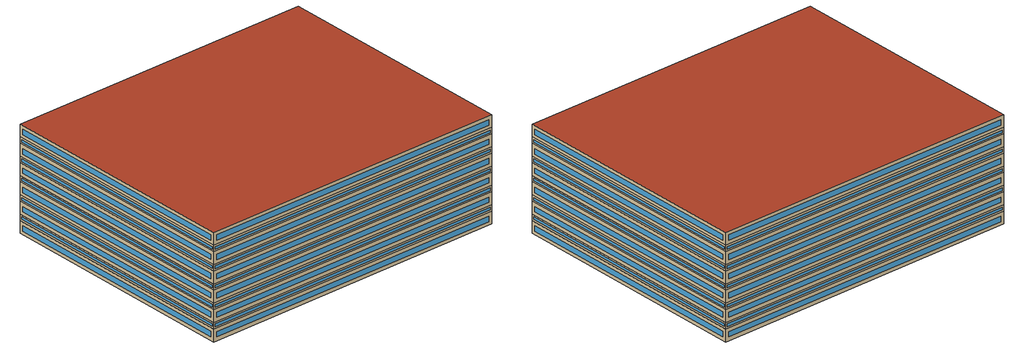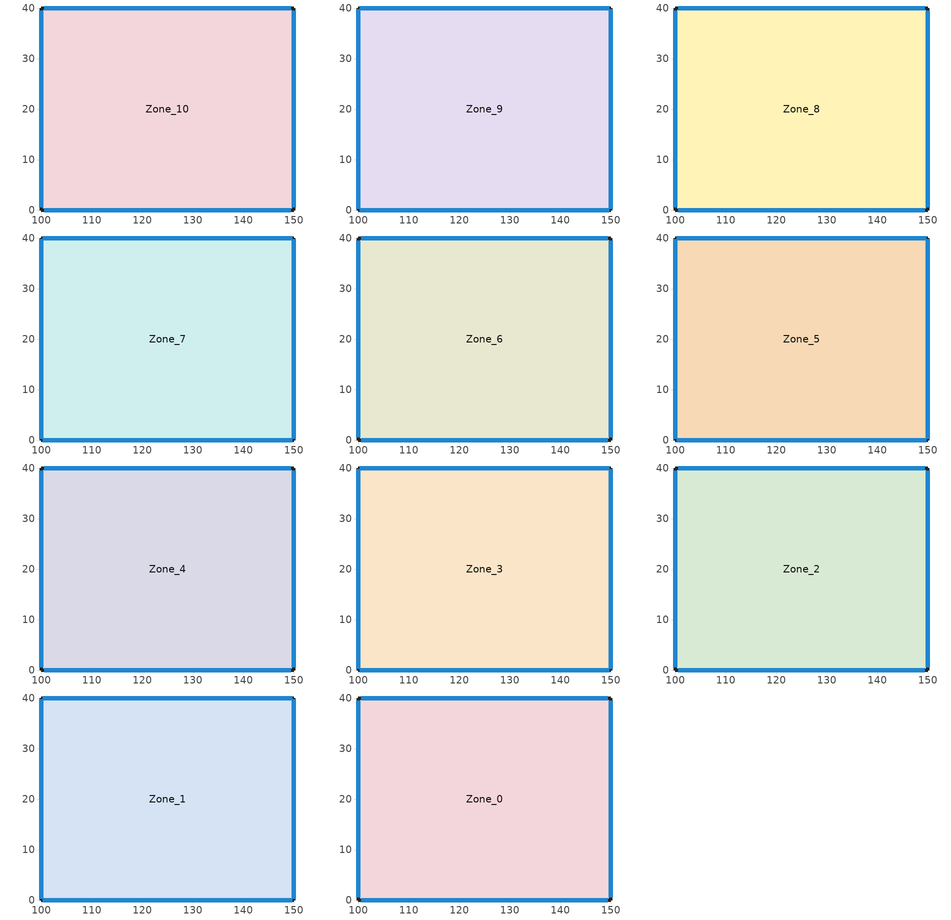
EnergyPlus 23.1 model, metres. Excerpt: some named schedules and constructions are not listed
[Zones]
Zone_10
 floor outside (90.1-2019 Nonresidential CZ 0 Exterior Floor (Mass)): 150,0 100,0 100,40 150,40 z0.5
 wall outside (90.1-2019 Nonresidential CZ 0 Exterior Wall (Mass)): 150,0 150,40 100,40 100,0 150,0 z0.5:2.5
 window (90.1-2019 Nonresidential CZ 0 Glazing (Operable)): 150,0.59 150,39.41 / 149.41,40 100.59,40 / 100,39.41 100,0.59 / 100.59,0 149.41,0 z1.09:1.91
Zone_9
 floor to Zone_10 (Interior Slab (Mass)_FLIPPED): 150,0 100,0 100,40 150,40 z2.5
 wall outside (90.1-2019 Nonresidential CZ 0 Exterior Wall (Mass)): 150,0 150,40 100,40 100,0 150,0 z2.5:3.5
 window (90.1-2019 Nonresidential CZ 0 Glazing (Operable)): 150,0.3 150,39.7 / 149.7,40 100.3,40 / 100,39.7 100,0.3 / 100.3,0 149.7,0 z2.8:3.2
Zone_8
 floor to Zone_9 (Interior Slab (Mass)_FLIPPED): 150,0 100,0 100,40 150,40 z3.5
 wall outside (90.1-2019 Nonresidential CZ 0 Exterior Wall (Mass)): 150,0 150,40 100,40 100,0 150,0 z3.5:5.5
 window (90.1-2019 Nonresidential CZ 0 Glazing (Operable)): 150,0.59 150,39.41 / 149.41,40 100.59,40 / 100,39.41 100,0.59 / 100.59,0 149.41,0 z4.09:4.91
Zone_7
 floor to Zone_8 (Interior Slab (Mass)_FLIPPED): 150,0 100,0 100,40 150,40 z5.5
 wall outside (90.1-2019 Nonresidential CZ 0 Exterior Wall (Mass)): 150,0 150,40 100,40 100,0 150,0 z5.5:6.5
 window (90.1-2019 Nonresidential CZ 0 Glazing (Operable)): 150,0.3 150,39.7 / 149.7,40 100.3,40 / 100,39.7 100,0.3 / 100.3,0 149.7,0 z5.8:6.2
Zone_6
 floor to Zone_7 (Interior Slab (Mass)_FLIPPED): 150,0 100,0 100,40 150,40 z6.5
 wall outside (90.1-2019 Nonresidential CZ 0 Exterior Wall (Mass)): 150,0 150,40 100,40 100,0 150,0 z6.5:8.5
 window (90.1-2019 Nonresidential CZ 0 Glazing (Operable)): 150,0.59 150,39.41 / 149.41,40 100.59,40 / 100,39.41 100,0.59 / 100.59,0 149.41,0 z7.09:7.91
Zone_5
 floor to Zone_6 (Interior Slab (Mass)_FLIPPED): 150,0 100,0 100,40 150,40 z8.5
 wall outside (90.1-2019 Nonresidential CZ 0 Exterior Wall (Mass)): 150,0 150,40 100,40 100,0 150,0 z8.5:9.5
 window (90.1-2019 Nonresidential CZ 0 Glazing (Operable)): 150,0.3 150,39.7 / 149.7,40 100.3,40 / 100,39.7 100,0.3 / 100.3,0 149.7,0 z8.8:9.2
Zone_4
 floor to Zone_5 (Interior Slab (Mass)_FLIPPED): 150,0 100,0 100,40 150,40 z9.5
 wall outside (90.1-2019 Nonresidential CZ 0 Exterior Wall (Mass)): 150,0 150,40 100,40 100,0 150,0 z9.5:11.5
 window (90.1-2019 Nonresidential CZ 0 Glazing (Operable)): 150,0.59 150,39.41 / 149.41,40 100.59,40 / 100,39.41 100,0.59 / 100.59,0 149.41,0 z10.09:10.91
Zone_3
 floor to Zone_4 (Interior Slab (Mass)_FLIPPED): 150,0 100,0 100,40 150,40 z11.5
 wall outside (90.1-2019 Nonresidential CZ 0 Exterior Wall (Mass)): 150,0 150,40 100,40 100,0 150,0 z11.5:12.5
 window (90.1-2019 Nonresidential CZ 0 Glazing (Operable)): 150,0.3 150,39.7 / 149.7,40 100.3,40 / 100,39.7 100,0.3 / 100.3,0 149.7,0 z11.8:12.2
Zone_2
 floor to Zone_3 (Interior Slab (Mass)_FLIPPED): 150,0 100,0 100,40 150,40 z12.5
 wall outside (90.1-2019 Nonresidential CZ 0 Exterior Wall (Mass)): 150,0 150,40 100,40 100,0 150,0 z12.5:14.5
 window (90.1-2019 Nonresidential CZ 0 Glazing (Operable)): 150,0.59 150,39.41 / 149.41,40 100.59,40 / 100,39.41 100,0.59 / 100.59,0 149.41,0 z13.09:13.91
Zone_1
 floor to Zone_2 (Interior Slab (Mass)_FLIPPED): 150,0 100,0 100,40 150,40 z14.5
 wall outside (90.1-2019 Nonresidential CZ 0 Exterior Wall (Mass)): 150,0 150,40 100,40 100,0 150,0 z14.5:15.5
 window (90.1-2019 Nonresidential CZ 0 Glazing (Operable)): 150,0.3 150,39.7 / 149.7,40 100.3,40 / 100,39.7 100,0.3 / 100.3,0 149.7,0 z14.8:15.2
Zone_0
 floor to Zone_1 (Interior Slab (Mass)_FLIPPED): 150,0 100,0 100,40 150,40 z15.5
 wall outside (90.1-2019 Nonresidential CZ 0 Exterior Wall (Mass)): 150,0 150,40 100,40 100,0 150,0 z15.5:17.5
 window (90.1-2019 Nonresidential CZ 0 Glazing (Operable)): 150,0.59 150,39.41 / 149.41,40 100.59,40 / 100,39.41 100,0.59 / 100.59,0 149.41,0 z16.09:16.91
 roof outside (90.1-2019 Nonresidential CZ 0 Exterior Roof (Mass)): 150,0 150,40 100,40 100,0 z17.5
[Schedule:Week:Daily]
CoolAvail_Zone_10_11: 8a405f9d-42d0-44d9-96d0-330464419840, 2b8d5e29-07b5-4375-84f3-7e73669e9175, 3a0204a8-4d5d-41e9-8140-a7a473ba1b05, cb9b3dab-3040-43a9-9f2c-7b7c161b15a6, a3d280ab-82f1-45d7-8cca-5a24b01e2a6f, c001c453-f69e-448c-8d33-b542edf875d6, 191eb09b-cef3-4d27-8d14-0055ef203aa4, 8a405f9d-42d0-44d9-96d0-330464419840, 8a405f9d-42d0-44d9-96d0-330464419840, 8a405f9d-42d0-44d9-96d0-330464419840, 8a405f9d-42d0-44d9-96d0-330464419840, 8a405f9d-42d0-44d9-96d0-330464419840
CoolAvail_Zone_10_12: 8d9dd40b-f5b2-4f36-824a-397c20008174, 41e65c28-817b-4d10-8260-7fd657d4a8b6, e3f1449a-5789-42cc-85f7-f1df5d4685aa, b015f029-59fd-4882-8d7d-9e79fa4d0a65, e2ee728e-757a-497b-b5b6-d78eaf94be34, d8f13d92-78d2-4bae-a025-28c6bf115016, c376802d-16c4-43a9-a7ce-9245a3954db4, 8d9dd40b-f5b2-4f36-824a-397c20008174, 8d9dd40b-f5b2-4f36-824a-397c20008174, 8d9dd40b-f5b2-4f36-824a-397c20008174, 8d9dd40b-f5b2-4f36-824a-397c20008174, 8d9dd40b-f5b2-4f36-824a-397c20008174
CoolAvail_Zone_10_13: 6a0dd6d0-2053-4e08-afd2-584c9f20a87a, 29de9b9f-1699-40cd-89d7-d4e65299d2f3, 75d18138-b2cd-4d38-b6c1-a88f72da3fcc, bd7f5a20-327d-4547-bbc3-5b7452d7e966, bb364aa2-3d88-425e-afcd-be4a77a556ae, 9d736532-3372-4234-86f8-cec98393f69c, 51f0637d-8233-4b49-a189-c331064c739d, 6a0dd6d0-2053-4e08-afd2-584c9f20a87a, 6a0dd6d0-2053-4e08-afd2-584c9f20a87a, 6a0dd6d0-2053-4e08-afd2-584c9f20a87a, 6a0dd6d0-2053-4e08-afd2-584c9f20a87a, 6a0dd6d0-2053-4e08-afd2-584c9f20a87a
CoolAvail_Zone_10_14: 3b64f659-7a87-43c0-8593-ffb75930c7f4, 9866af8d-7ab0-4c81-8db6-ce00146023e8, 02405d4e-0d02-4eff-9657-d8f9128f4eab, b917b18e-be4c-4d95-8ca7-ef00fec35358, 70c9cd82-fe0e-49ee-aaf4-1c8ff27f5354, 42b8bfae-4ab3-4b91-9049-5aef0e0a45b5, 9cbcde63-174f-4098-b545-8a02de437128, 3b64f659-7a87-43c0-8593-ffb75930c7f4, 3b64f659-7a87-43c0-8593-ffb75930c7f4, 3b64f659-7a87-43c0-8593-ffb75930c7f4, 3b64f659-7a87-43c0-8593-ffb75930c7f4, 3b64f659-7a87-43c0-8593-ffb75930c7f4
CoolAvail_Zone_10_15: 19dac5b0-28fc-460c-81f9-3dbb121f2bf8, e9c57910-916d-46b4-aea8-ffc3126c18fa, 2e73e53b-a754-47bd-965a-2e9b6a3bb011, 3f37206c-4197-45cd-98ea-0984f4deacec, 8f52b9ad-d695-459a-8123-1d00cf1d1862, 923948f4-e046-4f33-9833-6f095076ca41, 2b3fc603-4b4f-4d7a-8bc2-6e0e08bcdc7b, 19dac5b0-28fc-460c-81f9-3dbb121f2bf8, 19dac5b0-28fc-460c-81f9-3dbb121f2bf8, 19dac5b0-28fc-460c-81f9-3dbb121f2bf8, 19dac5b0-28fc-460c-81f9-3dbb121f2bf8, 19dac5b0-28fc-460c-81f9-3dbb121f2bf8
CoolAvail_Zone_10_16: 2b24e0a0-77cd-4c2a-b642-03fc66f5c8b9, 106d7206-3cd6-40aa-bb3f-d1aa542cc2ae, d8816c3b-0b15-4ece-87b0-550193ae6b3b, 90097c4d-ccdb-4846-818d-3cb2f30ef5dc, 61b5032f-cd16-4827-b89d-23ab93cb0bca, 18b198f9-c7da-4087-b865-159950c574c9, df11aa4b-5de7-4dcf-b1b6-ac577a82ad4a, 2b24e0a0-77cd-4c2a-b642-03fc66f5c8b9, 2b24e0a0-77cd-4c2a-b642-03fc66f5c8b9, 2b24e0a0-77cd-4c2a-b642-03fc66f5c8b9, 2b24e0a0-77cd-4c2a-b642-03fc66f5c8b9, 2b24e0a0-77cd-4c2a-b642-03fc66f5c8b9
CoolAvail_Zone_10_17: 30b9171a-7657-45ad-8017-84e6404a233f, eef20202-03ec-4909-bd15-b857f90d6a31, bfdf7701-11bf-443c-8628-7934162078ba, d15e5b5d-5e37-4174-a93b-1081d327ba36, dcbeb821-1698-4cac-b286-aea139742297, 7116dbe5-212a-4f86-9218-e9f82299a115, 38d1916f-2a8a-4ab0-92c9-4a2c45943095, 30b9171a-7657-45ad-8017-84e6404a233f, 30b9171a-7657-45ad-8017-84e6404a233f, 30b9171a-7657-45ad-8017-84e6404a233f, 30b9171a-7657-45ad-8017-84e6404a233f, 30b9171a-7657-45ad-8017-84e6404a233f
CoolAvail_Zone_10_18: 0a7de23c-0324-448c-89ba-2cd380fbd515, 2aff8466-0908-4b61-bc1a-6bceaf2a4e85, aebfd59d-58d0-45e9-a04d-295ea184cf9d, 0a7de23c-0324-448c-89ba-2cd380fbd515, def8fd52-9c04-459b-b488-edd1ceb558e8, 2724fd72-7d31-4623-8ce8-dae60800fc56, a52faff9-5955-42e7-a57b-6a64d24945f9, 0a7de23c-0324-448c-89ba-2cd380fbd515, 0a7de23c-0324-448c-89ba-2cd380fbd515, 0a7de23c-0324-448c-89ba-2cd380fbd515, 0a7de23c-0324-448c-89ba-2cd380fbd515, 0a7de23c-0324-448c-89ba-2cd380fbd515
CoolAvail_Zone_10_19: 51f33bcb-c1b9-4dbf-a088-91283180cc94, f02aa9f5-7836-4d4f-86de-6ff0b72cae85, e110b118-d81a-4b43-8216-c1da41565a46, a215011d-4356-478b-a21d-b576fe264fa7, 516b1c36-25e3-4fd2-ba88-c9e099409a74, 2c939a17-2f24-48a6-9bbb-2f1d91a34e61, 83adf70c-07ae-41d9-8fd2-a52c17277c96, 51f33bcb-c1b9-4dbf-a088-91283180cc94, 51f33bcb-c1b9-4dbf-a088-91283180cc94, 51f33bcb-c1b9-4dbf-a088-91283180cc94, 51f33bcb-c1b9-4dbf-a088-91283180cc94, 51f33bcb-c1b9-4dbf-a088-91283180cc94
CoolAvail_Zone_10_20: 5dda5916-6d3c-48d9-a4eb-7cd58c6ca905, 90be5a14-d185-49e9-b411-98636482d1e4, 51f33bcb-c1b9-4dbf-a088-91283180cc94, 7a625284-486a-4df8-a195-787275be78b9, 2d9d3bc2-2be8-40e2-ba93-16945def3971, 50c1e71f-3c6f-4dce-aea5-29f5db3406b0, 3b2a50bb-8273-4419-a75b-b061611c1ee3, 5dda5916-6d3c-48d9-a4eb-7cd58c6ca905, 5dda5916-6d3c-48d9-a4eb-7cd58c6ca905, 5dda5916-6d3c-48d9-a4eb-7cd58c6ca905, 5dda5916-6d3c-48d9-a4eb-7cd58c6ca905, 5dda5916-6d3c-48d9-a4eb-7cd58c6ca905
CoolAvail_Zone_10_21: 79654032-0147-43e8-b268-009458f05259, 9cbed45e-63e8-4420-9a23-7f25957aa236, 033e5d23-12a7-46dc-9698-c5c22ac64766, ca0514e6-15e5-43fc-9152-7c261e085220, e4cf8d18-b06a-4275-8dae-d644d1fffa45, 5dfc78b0-88dd-4231-a396-0eb56cbd5de2, ad5cdd03-fd0d-46d1-a952-4600b6bc9a7e, 79654032-0147-43e8-b268-009458f05259, 79654032-0147-43e8-b268-009458f05259, 79654032-0147-43e8-b268-009458f05259, 79654032-0147-43e8-b268-009458f05259, 79654032-0147-43e8-b268-009458f05259
CoolAvail_Zone_10_22: ae0897ba-8887-4847-a761-27c239ed7601, e9241817-41b8-4c97-a5ac-5b412bfbf647, 6ed750c0-6651-479f-8583-a43f3ec745a4, ab5efb21-1b2c-4519-9a10-06b047222dca, 46cdaba4-7fc0-49bc-aa2e-e63d6e3d887b, 9b530ce9-eca5-4026-a7f3-7d5d08ebb73a, a49a7585-76db-4f9a-93a1-7b1e433aaa8e, ae0897ba-8887-4847-a761-27c239ed7601, ae0897ba-8887-4847-a761-27c239ed7601, ae0897ba-8887-4847-a761-27c239ed7601, ae0897ba-8887-4847-a761-27c239ed7601, ae0897ba-8887-4847-a761-27c239ed7601
CoolAvail_Zone_10_23: bf5dcc97-0650-4216-94ab-1fe1f55276a6, aaa1963e-e4e9-4f0a-8b44-b0072f10ddaf, b3fd5bc3-90ed-4f8e-8d6f-127abbd410e7, 532fc8c8-b428-4593-a29f-3708c2500318, c4eee6c1-9e5e-41c9-af96-8911827a25c9, db590865-4fe0-4535-94e5-8bd3e82d6c2f, 4a43e340-611f-4e7f-be46-f3b1aaa300a3, bf5dcc97-0650-4216-94ab-1fe1f55276a6, bf5dcc97-0650-4216-94ab-1fe1f55276a6, bf5dcc97-0650-4216-94ab-1fe1f55276a6, bf5dcc97-0650-4216-94ab-1fe1f55276a6, bf5dcc97-0650-4216-94ab-1fe1f55276a6
CoolAvail_Zone_10_24: b4f70b77-5474-4961-b665-f4b872168fce, 62a84dcf-005e-479f-bf49-5971cac001d6, 95043a9f-ae9f-4096-93dd-0030d5745bee, 71b5a1bf-89df-478a-94ba-3e6d224b1fce, 067f6a9f-440f-4da4-bc3c-4016dbe239e3, 51920650-d57b-432c-8473-77c249c60af3, 4e089610-16fc-4de8-8654-57ed60320646, b4f70b77-5474-4961-b665-f4b872168fce, b4f70b77-5474-4961-b665-f4b872168fce, b4f70b77-5474-4961-b665-f4b872168fce, b4f70b77-5474-4961-b665-f4b872168fce, b4f70b77-5474-4961-b665-f4b872168fce
CoolAvail_Zone_10_25: 3a8ff466-1572-43e3-b7c1-fb57bae7e5f6, af582de9-854c-4b27-ac37-ec64c0e964a6, 9561be1d-9728-4a63-9683-414e658ba770, 0c5d451c-b26a-42e6-8045-81209f73361d, 13c9dcf3-7c3c-4939-99bc-a66501a51218, bd35f572-6c14-4c75-a87f-39b822fabd9c, a0464ed6-f6ce-463c-902f-f49dfcaf50e5, 3a8ff466-1572-43e3-b7c1-fb57bae7e5f6, 3a8ff466-1572-43e3-b7c1-fb57bae7e5f6, 3a8ff466-1572-43e3-b7c1-fb57bae7e5f6, 3a8ff466-1572-43e3-b7c1-fb57bae7e5f6, 3a8ff466-1572-43e3-b7c1-fb57bae7e5f6
CoolAvail_Zone_10_26: 1a058e7b-2432-44ee-a387-212f9af2a98e, 89cbe1b4-be8d-420b-ad1d-481134bae030, e2c5f702-147f-4f45-8f93-eb151656052a, e8feb143-6619-4e44-abe4-59084b4926e8, d6372546-09e3-4d54-a7ad-aef5bb923712, bc1f5db8-0343-4289-98cc-e794d962400e, 8e44327a-f274-4954-8564-baa047c96d54, 1a058e7b-2432-44ee-a387-212f9af2a98e, 1a058e7b-2432-44ee-a387-212f9af2a98e, 1a058e7b-2432-44ee-a387-212f9af2a98e, 1a058e7b-2432-44ee-a387-212f9af2a98e, 1a058e7b-2432-44ee-a387-212f9af2a98e
CoolAvail_Zone_10_27: 5ebd543f-653b-4453-a2d1-aa20cdf9a81a, bec830b0-02b2-4883-9ad5-dd031b4d9da0, ac1a399e-7844-498d-8094-53b89d6a8a63, b0a6c523-17be-4de8-a007-4749900e1979, 89440362-d1a5-4c98-b4b5-20ca6e0c723e, 9bd72d2d-7662-4cc1-85ea-05f916025e89, e36e2bb7-caca-44e1-8e18-b27da54db28d, 5ebd543f-653b-4453-a2d1-aa20cdf9a81a, 5ebd543f-653b-4453-a2d1-aa20cdf9a81a, 5ebd543f-653b-4453-a2d1-aa20cdf9a81a, 5ebd543f-653b-4453-a2d1-aa20cdf9a81a, 5ebd543f-653b-4453-a2d1-aa20cdf9a81a
CoolAvail_Zone_10_28: 52f27922-8312-42f5-9ce3-bbaede20f962, d69800f2-0a2a-4179-96c9-3c352552a6cb, a7b39a6e-c28e-400f-b0cb-b89a44eba3be, 3c63a5d8-3374-4310-95cc-48742d6db97b, d15e5b5d-5e37-4174-a93b-1081d327ba36, 3a47506a-f390-4411-a07b-474aca295586, 79654032-0147-43e8-b268-009458f05259, 52f27922-8312-42f5-9ce3-bbaede20f962, 52f27922-8312-42f5-9ce3-bbaede20f962, 52f27922-8312-42f5-9ce3-bbaede20f962, 52f27922-8312-42f5-9ce3-bbaede20f962, 52f27922-8312-42f5-9ce3-bbaede20f962
CoolAvail_Zone_10_29: 9bbad1f3-deb7-427f-9d25-8d7d36413950, 53c1ea5d-1ebb-48b4-bd44-e5e57a493b47, 571e5022-c7a9-4193-872e-adb23b875967, fd1eebb7-ae25-4a0b-9ae9-f39244b66f8c, d15e5b5d-5e37-4174-a93b-1081d327ba36, d15e5b5d-5e37-4174-a93b-1081d327ba36, b8639eff-2515-4373-8ad7-ac73a9e1f874, 9bbad1f3-deb7-427f-9d25-8d7d36413950, 9bbad1f3-deb7-427f-9d25-8d7d36413950, 9bbad1f3-deb7-427f-9d25-8d7d36413950, 9bbad1f3-deb7-427f-9d25-8d7d36413950, 9bbad1f3-deb7-427f-9d25-8d7d36413950
CoolAvail_Zone_10_30: 7184da34-240c-4b6d-93ce-fbc2130ab747, 8a405f9d-42d0-44d9-96d0-330464419840, dc97af03-2384-4bb0-99b3-728cf9247e1d, 3a76f166-5242-40e2-934c-137b1db0427f, 603d38bc-9358-45a7-b500-89b06c01529a, 4439b08b-b3b5-4bb0-872a-ef064c6df472, 961611fc-6cb6-40a5-a8bc-84e99b759f59, 7184da34-240c-4b6d-93ce-fbc2130ab747, 7184da34-240c-4b6d-93ce-fbc2130ab747, 7184da34-240c-4b6d-93ce-fbc2130ab747, 7184da34-240c-4b6d-93ce-fbc2130ab747, 7184da34-240c-4b6d-93ce-fbc2130ab747
CoolAvail_Zone_10_31: 5a908684-f9cf-45b4-b5b8-ae8a123e500a, 7a625284-486a-4df8-a195-787275be78b9, 571e5022-c7a9-4193-872e-adb23b875967, 51099a20-6c29-4076-87bc-da8d38a44a4c, 9f34e41f-fa0a-4cca-84f2-8a4b7e5c9fff, 2e3ce53a-b27f-4b19-865a-8a59f8f3d9be, fb570989-6d79-4e23-96a0-bc028a045480, 5a908684-f9cf-45b4-b5b8-ae8a123e500a, 5a908684-f9cf-45b4-b5b8-ae8a123e500a, 5a908684-f9cf-45b4-b5b8-ae8a123e500a, 5a908684-f9cf-45b4-b5b8-ae8a123e500a, 5a908684-f9cf-45b4-b5b8-ae8a123e500a
CoolAvail_Zone_10_32: 33920dee-67d3-4b8c-8265-b6fee3f7193f, 4d3eb448-9b0c-49e7-af43-dd11c7dbcc7f, 14827110-bb91-4569-9464-842db7c2f4c9, 4415725f-ac32-4013-943e-1ba89236a3ae, cde782c4-b684-40ae-8943-953bc67c3267, 680fbcb8-d65b-47a6-8f7d-5d6d7eec2a61, a5b1e0ee-6456-494a-ac05-9d128e00ea1b, 33920dee-67d3-4b8c-8265-b6fee3f7193f, 33920dee-67d3-4b8c-8265-b6fee3f7193f, 33920dee-67d3-4b8c-8265-b6fee3f7193f, 33920dee-67d3-4b8c-8265-b6fee3f7193f, 33920dee-67d3-4b8c-8265-b6fee3f7193f
CoolAvail_Zone_10_33: e6622f1f-2e6a-4cb0-9cfe-3307bc4e7330, ba0a8b03-b524-4944-950f-25f97ced0e71, 5e71a3d9-717c-4ec3-b2c5-cc67a8577d65, 0d333b0c-b992-4e52-952e-bc08f7f16e68, c7fc317e-73be-4404-b4ac-a850ff035b45, 033e5d23-12a7-46dc-9698-c5c22ac64766, 96585438-17a9-4f2d-ba76-5f25d7acb26b, e6622f1f-2e6a-4cb0-9cfe-3307bc4e7330, e6622f1f-2e6a-4cb0-9cfe-3307bc4e7330, e6622f1f-2e6a-4cb0-9cfe-3307bc4e7330, e6622f1f-2e6a-4cb0-9cfe-3307bc4e7330, e6622f1f-2e6a-4cb0-9cfe-3307bc4e7330
CoolAvail_Zone_10_34: 58776fbb-131a-4163-bc9f-bdc5d5c2f7db, 3c21969f-b920-492f-a4b9-10ae55c85706, 61b357f4-f6e6-4925-b387-1de39b7cc1fa, 0fa62410-a4f8-424e-bd98-b743837af38e, 502d5453-6122-42a2-9195-6f643fa86aa6, 348f92fa-facd-4d59-8293-b884daa41336, 975a310a-3582-4e8e-bbb1-4e74cdb09bf2, 58776fbb-131a-4163-bc9f-bdc5d5c2f7db, 58776fbb-131a-4163-bc9f-bdc5d5c2f7db, 58776fbb-131a-4163-bc9f-bdc5d5c2f7db, 58776fbb-131a-4163-bc9f-bdc5d5c2f7db, 58776fbb-131a-4163-bc9f-bdc5d5c2f7db
CoolAvail_Zone_10_35: 0a0e94e5-17e9-4f55-b6ba-0cff2d60cb48, 656ac055-7b5f-4ee6-a593-05e85dcc2151, f4a2c2a8-6a30-4858-af05-fa7fe88aa03f, d37df644-2e9c-4d79-a21b-c2ce73d4f76b, c8675d83-cc90-463b-8c33-fb7fa0b07f96, 2c28fc9b-8a8b-4620-840b-bf0f7868a53c, 4eb883bc-be96-4aad-97b9-e9b3bf60c7c0, 0a0e94e5-17e9-4f55-b6ba-0cff2d60cb48, 0a0e94e5-17e9-4f55-b6ba-0cff2d60cb48, 0a0e94e5-17e9-4f55-b6ba-0cff2d60cb48, 0a0e94e5-17e9-4f55-b6ba-0cff2d60cb48, 0a0e94e5-17e9-4f55-b6ba-0cff2d60cb48
CoolAvail_Zone_10_36: 974d3b50-240b-4423-8093-ecf7348e7a77, 5dda5916-6d3c-48d9-a4eb-7cd58c6ca905, d1377231-a0dc-4382-bb8f-9b1b18d367ac, 3bc0fb08-8a13-4cc9-ae99-47b2b77d3581, 64521ecc-3f76-405a-8015-79241e9814f1, 0b178198-81fe-45bb-924c-f1c7844d558f, 9561be1d-9728-4a63-9683-414e658ba770, 974d3b50-240b-4423-8093-ecf7348e7a77, 974d3b50-240b-4423-8093-ecf7348e7a77, 974d3b50-240b-4423-8093-ecf7348e7a77, 974d3b50-240b-4423-8093-ecf7348e7a77, 974d3b50-240b-4423-8093-ecf7348e7a77
CoolAvail_Zone_10_37: d15e5b5d-5e37-4174-a93b-1081d327ba36, 4dbaa0ec-594d-484d-9f40-ff97ba6f489b, 5637ac8b-84e2-4ae5-80ae-d1b10a38e0a6, 73b77d0b-158f-4ab2-b965-87fe1b25a0b5, a23a09be-1608-4e17-9d1a-3b0c8bebe0d6, bee6b387-4d5e-4adb-b40b-2d77ddca55e5, fefef696-33ff-4fe0-90e5-88765f0c1d3c, d15e5b5d-5e37-4174-a93b-1081d327ba36, d15e5b5d-5e37-4174-a93b-1081d327ba36, d15e5b5d-5e37-4174-a93b-1081d327ba36, d15e5b5d-5e37-4174-a93b-1081d327ba36, d15e5b5d-5e37-4174-a93b-1081d327ba36
CoolAvail_Zone_10_38: e88c6c5b-bd8b-4ff2-a5c8-6d02a455660d, d503720c-97db-4c8f-bb73-5fa63e187427, 974d3b50-240b-4423-8093-ecf7348e7a77, e6bef2dc-bc69-48b0-a87c-56ca68d267ba, b56f730e-0d16-40b5-8800-2eaec1f9e16d, 481d59af-034c-4750-aa96-4dfbceed2deb, 26478247-07dc-437b-9561-7dc0f47f08da, e88c6c5b-bd8b-4ff2-a5c8-6d02a455660d, e88c6c5b-bd8b-4ff2-a5c8-6d02a455660d, e88c6c5b-bd8b-4ff2-a5c8-6d02a455660d, e88c6c5b-bd8b-4ff2-a5c8-6d02a455660d, e88c6c5b-bd8b-4ff2-a5c8-6d02a455660d
CoolAvail_Zone_10_39: e0b2708d-d036-4065-8009-799a6ab6b869, 67b84bbc-35a5-464d-b2aa-46a085c2dace, 2ba26b7c-ec20-4d35-9d4d-c5aa899999db, 33fc359f-7dd0-4837-816f-1591cc087171, 09a3685a-2c69-4375-933e-06f930586e9f, 7321d2a9-7909-4930-a3a2-908d2a361488, d15e5b5d-5e37-4174-a93b-1081d327ba36, e0b2708d-d036-4065-8009-799a6ab6b869, e0b2708d-d036-4065-8009-799a6ab6b869, e0b2708d-d036-4065-8009-799a6ab6b869, e0b2708d-d036-4065-8009-799a6ab6b869, e0b2708d-d036-4065-8009-799a6ab6b869
CoolAvail_Zone_10_40: fd1eebb7-ae25-4a0b-9ae9-f39244b66f8c, 95fa02f2-2dcb-463b-95b4-cc12a435ff88, a7a1d405-c573-4bb9-b67b-8ce496c3c19b, 45c8ce96-07ae-4084-a6ae-a2589231fdf2, b97038e8-cb96-4908-8caf-aebc44971e05, 935ce55b-c2eb-4d0a-8971-2a44efc75534, 7f483035-ffa4-4953-83d1-3a987444b79a, fd1eebb7-ae25-4a0b-9ae9-f39244b66f8c, fd1eebb7-ae25-4a0b-9ae9-f39244b66f8c, fd1eebb7-ae25-4a0b-9ae9-f39244b66f8c, fd1eebb7-ae25-4a0b-9ae9-f39244b66f8c, fd1eebb7-ae25-4a0b-9ae9-f39244b66f8c
CoolAvail_Zone_10_41: 2dcc873a-a15d-4898-9fc1-872ab014c7bf, bbb2faed-3f6a-44d8-aaf0-78c2e5e9e339, e423462b-1761-430d-9fe2-04f5ce2df798, 221900c0-e161-4b32-8dcf-c06f7f97bc00, 0c28a0af-c182-4c21-a87c-47ab7c06f9a6, 531176dc-aaea-4caa-8757-48b7464adbe8, f02c8604-d348-4cbe-8dd2-544ac135fb9a, 2dcc873a-a15d-4898-9fc1-872ab014c7bf, 2dcc873a-a15d-4898-9fc1-872ab014c7bf, 2dcc873a-a15d-4898-9fc1-872ab014c7bf, 2dcc873a-a15d-4898-9fc1-872ab014c7bf, 2dcc873a-a15d-4898-9fc1-872ab014c7bf
CoolAvail_Zone_10_42: 55b381e4-677b-4329-b664-d2a45fb87942, 4b302ba2-075a-4b97-9e24-a58132b1d411, 02e56310-3f5e-4da5-a1ac-b244952a844e, 2bf2147b-2790-43df-95a8-867ac31a1a3b, beec6d2d-9b4d-454c-bab1-ccd7f0066b7f, e315acb1-8100-4df8-a883-a898b626087a, 338386b5-c2be-4c5a-bb7b-7ed45e145b6a, 55b381e4-677b-4329-b664-d2a45fb87942, 55b381e4-677b-4329-b664-d2a45fb87942, 55b381e4-677b-4329-b664-d2a45fb87942, 55b381e4-677b-4329-b664-d2a45fb87942, 55b381e4-677b-4329-b664-d2a45fb87942
CoolAvail_Zone_10_43: a3fc49ce-a702-4050-a4d4-f0b41f3f04d1, 61f6c040-2eff-4334-87d1-fc18078c5b4d, 216a5813-e1aa-4f98-a3d9-45aafe295c6f, ed36eb50-59d0-4664-b429-3e82567ec3db, 8268aa2b-f0c7-4399-82b5-6ee22692aaec, 7e1150bf-fcb5-4083-bada-e8b812130924, bac10eca-6aad-4b6c-99d9-6d047ad927fb, a3fc49ce-a702-4050-a4d4-f0b41f3f04d1, a3fc49ce-a702-4050-a4d4-f0b41f3f04d1, a3fc49ce-a702-4050-a4d4-f0b41f3f04d1, a3fc49ce-a702-4050-a4d4-f0b41f3f04d1, a3fc49ce-a702-4050-a4d4-f0b41f3f04d1
CoolAvail_Zone_10_44: 64c5fce2-a931-45de-ae17-11bb6b7ec4f7, 47937c46-9517-4e7e-a3e7-344cd70182dd, 6875829c-b567-4096-a9a7-070edf4a5beb, 1ef194d5-600d-436e-896f-97ae3dce0780, a412ade5-a070-42a9-a7bc-82a2a93165c4, 8a1bcc7b-a4db-415c-b492-aece4c5ef8ef, 54881f83-04a8-4966-a892-547419b078ed, 64c5fce2-a931-45de-ae17-11bb6b7ec4f7, 64c5fce2-a931-45de-ae17-11bb6b7ec4f7, 64c5fce2-a931-45de-ae17-11bb6b7ec4f7, 64c5fce2-a931-45de-ae17-11bb6b7ec4f7, 64c5fce2-a931-45de-ae17-11bb6b7ec4f7
CoolAvail_Zone_10_45: 2b397f9f-8be1-4396-8707-4f27285c48cf, 8a405f9d-42d0-44d9-96d0-330464419840, 406e654a-9fdf-4ae3-be6f-feb498b17671, d744ff22-ee5c-4023-b1c9-87d2f9fe7dfb, 2ba26b7c-ec20-4d35-9d4d-c5aa899999db, 18633dd2-a644-4504-9320-c2cd889ac2f6, 2b397f9f-8be1-4396-8707-4f27285c48cf, 2b397f9f-8be1-4396-8707-4f27285c48cf, 2b397f9f-8be1-4396-8707-4f27285c48cf, 2b397f9f-8be1-4396-8707-4f27285c48cf, 2b397f9f-8be1-4396-8707-4f27285c48cf, 2b397f9f-8be1-4396-8707-4f27285c48cf
CoolAvail_Zone_10_46: 309667cc-af2f-4954-85bc-5c148a350b4a, 4b302ba2-075a-4b97-9e24-a58132b1d411, c5798417-1c1b-466f-842b-606aee00b441, 3561d5a0-8828-4d36-a964-a15591300829, a7ceca8a-c546-48e0-a49a-66e985bab7ce, 5cde5439-ff1c-4de1-beaa-ff53f8bc1147, 8eda0833-9465-44ca-b207-203164fd8480, 309667cc-af2f-4954-85bc-5c148a350b4a, 309667cc-af2f-4954-85bc-5c148a350b4a, 309667cc-af2f-4954-85bc-5c148a350b4a, 309667cc-af2f-4954-85bc-5c148a350b4a, 309667cc-af2f-4954-85bc-5c148a350b4a
CoolAvail_Zone_10_47: c07bb51f-4667-4208-a672-928bc48b7e71, 0f0ad8b2-2234-4335-ac35-566c41478452, 6d6db758-2500-443d-bdef-894acfca45ea, 3f746df6-9fc2-4e6b-862d-bfddc29698c6, cc53f02f-f23b-4eea-8bb5-4934ea585736, f312e64c-c167-464e-bd74-4efe2e397cf8, a00cccfd-5229-4c20-b9c7-1c7349c5186a, c07bb51f-4667-4208-a672-928bc48b7e71, c07bb51f-4667-4208-a672-928bc48b7e71, c07bb51f-4667-4208-a672-928bc48b7e71, c07bb51f-4667-4208-a672-928bc48b7e71, c07bb51f-4667-4208-a672-928bc48b7e71
CoolAvail_Zone_10_48: 2c8ea5d2-3ca6-45dd-837b-790187776252, 4cc02389-25bd-4e02-83c7-58feb55ca3e1, d334755c-7090-493a-ab8f-9d10578fc5a6, 29e997ca-ecc2-4d1c-89d3-e135346c21a9, acf5dc99-9e6c-4cd1-8e4e-92e17302b4d5, d7521b54-dcde-4121-9895-2ef7c3b3bb1f, 1ae229a3-7d21-4fb6-800f-6fe5ce3d76cc, 2c8ea5d2-3ca6-45dd-837b-790187776252, 2c8ea5d2-3ca6-45dd-837b-790187776252, 2c8ea5d2-3ca6-45dd-837b-790187776252, 2c8ea5d2-3ca6-45dd-837b-790187776252, 2c8ea5d2-3ca6-45dd-837b-790187776252
CoolAvail_Zone_10_49: 7ea803b6-4dd8-4f21-a3f9-328113ec1916, f9b1004c-33da-4f60-8c23-26f99f1b139a, bde7cc9d-b313-478c-8cc4-a01290c4dae5, ce449a69-b7fa-4ae1-93bb-0214ff05a138, 3f8a45d7-03b5-4d13-a7ff-d2d48f56d807, 036425c4-82a5-4409-8ab6-3f12aa87b18d, fbfbacd4-5a12-4ed5-b67e-3885ccab6799, 7ea803b6-4dd8-4f21-a3f9-328113ec1916, 7ea803b6-4dd8-4f21-a3f9-328113ec1916, 7ea803b6-4dd8-4f21-a3f9-328113ec1916, 7ea803b6-4dd8-4f21-a3f9-328113ec1916, 7ea803b6-4dd8-4f21-a3f9-328113ec1916
CoolAvail_Zone_10_50: 7c356ccd-7fd0-4528-b668-c7546eaf29fd, a7a1d405-c573-4bb9-b67b-8ce496c3c19b, 0fe831b4-e945-4b21-ac06-86a2e420b340, cd7ced8e-8b7f-4543-85a8-9176b2e4a066, 2d89ac6e-f4cc-4247-9866-2bcfe1bc3776, 8881c897-b148-42fc-af77-a5b5a63de981, 5eed06f2-4a53-4ea2-bfd0-8501a5fcf0c7, 7c356ccd-7fd0-4528-b668-c7546eaf29fd, 7c356ccd-7fd0-4528-b668-c7546eaf29fd, 7c356ccd-7fd0-4528-b668-c7546eaf29fd, 7c356ccd-7fd0-4528-b668-c7546eaf29fd, 7c356ccd-7fd0-4528-b668-c7546eaf29fd
CoolAvail_Zone_10_51: c0e83535-29b8-446b-86aa-72272f3ed4d5, effd959a-8aaf-4a32-8b40-52283b3b98f9, c5930086-2ef5-4a74-83ec-795e1fdc4ced, 422191d6-08e9-4381-a167-78983eb10db2, 781589bc-d8a2-4d70-8197-9cd454fa73dc, 08f62952-1b6d-40fd-a8d1-eb5f4b36067c, 2e3ce53a-b27f-4b19-865a-8a59f8f3d9be, c0e83535-29b8-446b-86aa-72272f3ed4d5, c0e83535-29b8-446b-86aa-72272f3ed4d5, c0e83535-29b8-446b-86aa-72272f3ed4d5, c0e83535-29b8-446b-86aa-72272f3ed4d5, c0e83535-29b8-446b-86aa-72272f3ed4d5
CoolAvail_Zone_10_52: fd54331b-13d3-40b1-82b7-098872b6a4d1, fd54331b-13d3-40b1-82b7-098872b6a4d1, fd54331b-13d3-40b1-82b7-098872b6a4d1, fd54331b-13d3-40b1-82b7-098872b6a4d1, fd54331b-13d3-40b1-82b7-098872b6a4d1, fd54331b-13d3-40b1-82b7-098872b6a4d1, fd54331b-13d3-40b1-82b7-098872b6a4d1, fd54331b-13d3-40b1-82b7-098872b6a4d1, fd54331b-13d3-40b1-82b7-098872b6a4d1, fd54331b-13d3-40b1-82b7-098872b6a4d1, fd54331b-13d3-40b1-82b7-098872b6a4d1, fd54331b-13d3-40b1-82b7-098872b6a4d1
NatVentAvail_Zone_10_0: cc7c5e72-59e5-4702-8b92-1755059ed6e7, 376c1599-d0a1-46f3-9493-42d7791fb4d7, adf51260-352a-49a5-856a-a1708e0f9059, 3d42308f-4ede-4cfc-abd2-451e729e8899, 7e556149-db7b-452c-bc0e-d10d15d566de, d91147c9-b657-4293-a10b-2d96826d421b, 3de5a5f0-e37b-4be9-a4d0-a10cd2c42d39, cc7c5e72-59e5-4702-8b92-1755059ed6e7, cc7c5e72-59e5-4702-8b92-1755059ed6e7, cc7c5e72-59e5-4702-8b92-1755059ed6e7, cc7c5e72-59e5-4702-8b92-1755059ed6e7, cc7c5e72-59e5-4702-8b92-1755059ed6e7
NatVentAvail_Zone_10_1: 3ae7b580-9877-4d38-86a1-b7ff7554ca40, d42ad0eb-1562-4c6a-a2ff-f30118a8ced3, 659cf226-37ff-47d1-895f-4ca231c388b7, ac56218a-2dbe-492e-8073-25593503e669, c0b2f4d1-01b3-45a1-8358-39c921a39d31, 9f5f28fe-3118-482c-a101-9ab805f1a469, b0720e02-7a41-4125-943b-bf7348b466ea, 3ae7b580-9877-4d38-86a1-b7ff7554ca40, 3ae7b580-9877-4d38-86a1-b7ff7554ca40, 3ae7b580-9877-4d38-86a1-b7ff7554ca40, 3ae7b580-9877-4d38-86a1-b7ff7554ca40, 3ae7b580-9877-4d38-86a1-b7ff7554ca40
NatVentAvail_Zone_10_2: 5105515d-9b21-4281-af3d-07e03f7b6bab, d0b618e4-c2f6-400f-8f7b-86c363a9a151, c0b2f4d1-01b3-45a1-8358-39c921a39d31, 59960803-f3c8-46b2-94bb-fd38e35e664c, 376c1599-d0a1-46f3-9493-42d7791fb4d7, ea529082-dafb-4ae3-9133-c80d673d23d8, 71d822ab-728c-4cc9-9c34-57a5de03a976, 5105515d-9b21-4281-af3d-07e03f7b6bab, 5105515d-9b21-4281-af3d-07e03f7b6bab, 5105515d-9b21-4281-af3d-07e03f7b6bab, 5105515d-9b21-4281-af3d-07e03f7b6bab, 5105515d-9b21-4281-af3d-07e03f7b6bab
NatVentAvail_Zone_10_3: 3e0c2a6a-3bf6-4d58-a271-e91b39380af6, a49a7585-76db-4f9a-93a1-7b1e433aaa8e, ae37b25e-c380-4e85-8790-aceacc0e0324, 426e0e56-fc7c-49e6-90d7-0bfdbe712f24, 41781489-dd0d-4094-bb15-ddb7413edce5, cc7c5e72-59e5-4702-8b92-1755059ed6e7, 7d9c5027-a62c-4d0e-8f1d-a1b17dfe5b28, 3e0c2a6a-3bf6-4d58-a271-e91b39380af6, 3e0c2a6a-3bf6-4d58-a271-e91b39380af6, 3e0c2a6a-3bf6-4d58-a271-e91b39380af6, 3e0c2a6a-3bf6-4d58-a271-e91b39380af6, 3e0c2a6a-3bf6-4d58-a271-e91b39380af6
NatVentAvail_Zone_10_4: cd11a6d8-bab4-492a-9d1e-e542a4290711, ddddd88b-f37b-4b9b-9d07-3f036db0d2e3, d577d9b9-fdf8-434b-9f1a-40dde07e740e, da89acfc-d4c3-4f8d-9266-3254bd4261c6, ea26364a-384e-46ea-86c5-f9ef55a1e0d9, 0046e9bb-95bd-46a8-b9cc-78eefbc4e09e, ddddd88b-f37b-4b9b-9d07-3f036db0d2e3, cd11a6d8-bab4-492a-9d1e-e542a4290711, cd11a6d8-bab4-492a-9d1e-e542a4290711, cd11a6d8-bab4-492a-9d1e-e542a4290711, cd11a6d8-bab4-492a-9d1e-e542a4290711, cd11a6d8-bab4-492a-9d1e-e542a4290711
NatVentAvail_Zone_10_5: e7683f5f-0d3e-4122-b158-8df8f27fb22b, 8d6bacef-d121-4153-836b-d43db98e2268, c727dada-baa6-44d5-afff-46116fca0f88, e0e91d45-8302-41d6-8f1b-49fabdfba644, 63461c41-86a0-4d01-9f80-0e7ab8e2172f, c38ed216-7daa-4708-9e97-6597667791bb, fbd1d3f1-d7be-4ba4-84a3-233671e34556, e7683f5f-0d3e-4122-b158-8df8f27fb22b, e7683f5f-0d3e-4122-b158-8df8f27fb22b, e7683f5f-0d3e-4122-b158-8df8f27fb22b, e7683f5f-0d3e-4122-b158-8df8f27fb22b, e7683f5f-0d3e-4122-b158-8df8f27fb22b
NatVentAvail_Zone_10_6: 2012a289-c582-4713-8f79-0cada1ee59fe, 61b357f4-f6e6-4925-b387-1de39b7cc1fa, 16310482-787f-4f32-b917-9f2f256dd326, 2bca3579-0208-424a-9a2d-2c40d479f3e5, ee077d23-dd4c-430a-8633-dff9cec15da0, 0155e498-0233-495b-9139-34c61e2aa167, b1ff2ce5-6a89-443a-8d96-e35d44eaa55e, 2012a289-c582-4713-8f79-0cada1ee59fe, 2012a289-c582-4713-8f79-0cada1ee59fe, 2012a289-c582-4713-8f79-0cada1ee59fe, 2012a289-c582-4713-8f79-0cada1ee59fe, 2012a289-c582-4713-8f79-0cada1ee59fe
NatVentAvail_Zone_10_7: 441a60de-76e6-41d9-8fc4-b36bc8ad0eb9, 9c5eb7dc-428e-493d-ad37-161b3c253e11, a5b9ead5-cfc9-4336-bdbb-d0b8135e721f, 1487529c-c1a6-49f0-ba0b-ab5e9efc28d4, bb2bd257-2340-4716-afae-4da5e56529e5, 8cd03d6d-238c-4511-812c-1433cf541540, 8cc6b32d-6a8d-40f0-b2ac-fabc4573d05e, 441a60de-76e6-41d9-8fc4-b36bc8ad0eb9, 441a60de-76e6-41d9-8fc4-b36bc8ad0eb9, 441a60de-76e6-41d9-8fc4-b36bc8ad0eb9, 441a60de-76e6-41d9-8fc4-b36bc8ad0eb9, 441a60de-76e6-41d9-8fc4-b36bc8ad0eb9
NatVentAvail_Zone_10_8: 9e5a9277-8138-496c-9870-aba054b8bbb3, cc070876-0b8b-4729-b892-d7a399babd0d, e7384085-cd6c-491b-a54b-07c8b07f2257, 0553d18e-29e9-41c0-aea9-9765b4be9c8a, 0701a870-545e-4978-9d7f-aedff17e0eff, f5d92141-383b-489d-96bc-80b6229a566e, 3c8b651d-c98e-4425-a7c7-2414b5bc7adb, 9e5a9277-8138-496c-9870-aba054b8bbb3, 9e5a9277-8138-496c-9870-aba054b8bbb3, 9e5a9277-8138-496c-9870-aba054b8bbb3, 9e5a9277-8138-496c-9870-aba054b8bbb3, 9e5a9277-8138-496c-9870-aba054b8bbb3
NatVentAvail_Zone_10_9: 5d816ed7-7ec9-4921-8c64-4ab1ba523694, 5706f158-a4fa-4eb1-9bf6-1d89ef393a92, 3c8b651d-c98e-4425-a7c7-2414b5bc7adb, 90e9008a-d9ee-4a4a-ad77-8e75c3ea5551, bcbe1dac-ba0a-4867-b969-050dd3c67b92, 861d7f75-d597-4b61-a670-80d24de7f505, 533eb107-4d55-4b3d-b9c1-9081a1b2ad70, 5d816ed7-7ec9-4921-8c64-4ab1ba523694, 5d816ed7-7ec9-4921-8c64-4ab1ba523694, 5d816ed7-7ec9-4921-8c64-4ab1ba523694, 5d816ed7-7ec9-4921-8c64-4ab1ba523694, 5d816ed7-7ec9-4921-8c64-4ab1ba523694
NatVentAvail_Zone_10_10: 29761272-e0ad-41cc-b166-6d65ba07453a, 3c8b651d-c98e-4425-a7c7-2414b5bc7adb, 5442293f-f91a-44d3-aca9-54e1044a5361, 228d463a-bd59-4096-96db-764a2e6041d5, 5f05e015-a1a5-43ac-91ea-b073f0a32884, c8410929-2962-4582-9b9e-6fef1bb27cd6, e46c92d8-9320-4969-bb58-45d195726c85, 29761272-e0ad-41cc-b166-6d65ba07453a, 29761272-e0ad-41cc-b166-6d65ba07453a, 29761272-e0ad-41cc-b166-6d65ba07453a, 29761272-e0ad-41cc-b166-6d65ba07453a, 29761272-e0ad-41cc-b166-6d65ba07453a
NatVentAvail_Zone_10_11: 3c8b651d-c98e-4425-a7c7-2414b5bc7adb, 8a0b7107-8c65-429b-9f7a-174384472d6b, 51510923-d556-40c4-8523-ab76850dcf2d, abd7b270-852f-4712-85e1-38d5c272b64e, 03efa6d5-eb4d-45a4-aeba-88b06c3680c1, bf260229-1670-42ea-b5f7-5926d781914f, 38b442d9-42bd-49e2-9b0e-d9eacc9469b6, 3c8b651d-c98e-4425-a7c7-2414b5bc7adb, 3c8b651d-c98e-4425-a7c7-2414b5bc7adb, 3c8b651d-c98e-4425-a7c7-2414b5bc7adb, 3c8b651d-c98e-4425-a7c7-2414b5bc7adb, 3c8b651d-c98e-4425-a7c7-2414b5bc7adb
NatVentAvail_Zone_10_12: 5486d40b-60dd-43bb-90ff-bdbaf3b1c0cc, 16dfc5ad-2d77-4d44-8b7b-ffe988ac7b98, 44794eae-6624-4630-b60d-3a43cc081643, 36b5e332-80bd-47ca-b256-b5ccfd1804e3, b16cacf9-4dbe-4619-8d1e-a936f71a4e2a, cf064be3-f906-4d87-920c-62beb6c4aece, 34023c66-c1a8-42af-ad6d-a534260bd086, 5486d40b-60dd-43bb-90ff-bdbaf3b1c0cc, 5486d40b-60dd-43bb-90ff-bdbaf3b1c0cc, 5486d40b-60dd-43bb-90ff-bdbaf3b1c0cc, 5486d40b-60dd-43bb-90ff-bdbaf3b1c0cc, 5486d40b-60dd-43bb-90ff-bdbaf3b1c0cc
NatVentAvail_Zone_10_13: 5c3b286f-1d26-4d4e-99fb-e6666a114488, 389d1706-ea7a-4fec-bf17-04ad5032a252, e1e185e6-d1d1-4fb3-a614-2d222b9df8ed, ce19ea9c-11f0-443f-8a07-bc1764a020de, c3f9e9fc-4c1d-4a4f-92d3-65145de2192d, 1d3275e5-c30b-43f7-ac50-d3cffa74311b, 9eaab3bd-a969-475b-a4f9-b240ccb4fb1c, 5c3b286f-1d26-4d4e-99fb-e6666a114488, 5c3b286f-1d26-4d4e-99fb-e6666a114488, 5c3b286f-1d26-4d4e-99fb-e6666a114488, 5c3b286f-1d26-4d4e-99fb-e6666a114488, 5c3b286f-1d26-4d4e-99fb-e6666a114488
NatVentAvail_Zone_10_14: 6aa7ceb0-05ec-4df6-8b5e-9304e8ae0848, 5b8156b7-62de-4e90-90f7-688594c08240, 25f348e3-88a7-4637-ac97-b21f32f00591, dd50aba4-0840-4921-93eb-a2a34588f9db, f4c6a370-7503-451f-a317-5b892f8fed1f, d944d27d-fa58-436f-9891-4d6468ff006a, 0801755e-3a14-4d28-b190-51b65b7c6972, 6aa7ceb0-05ec-4df6-8b5e-9304e8ae0848, 6aa7ceb0-05ec-4df6-8b5e-9304e8ae0848, 6aa7ceb0-05ec-4df6-8b5e-9304e8ae0848, 6aa7ceb0-05ec-4df6-8b5e-9304e8ae0848, 6aa7ceb0-05ec-4df6-8b5e-9304e8ae0848
NatVentAvail_Zone_10_15: 4d790352-f241-4465-a1c9-8d3fa905b37d, b5cbda66-2a4b-44b2-9427-f97161779084, 81ee3beb-e6c9-4c8a-94a6-eea2ce6ca127, 0fe831b4-e945-4b21-ac06-86a2e420b340, 107dd9b6-99c2-454c-98bf-151203f193b4, 965dfd98-d897-4b1b-82d7-6d190c2a5783, 981da446-f661-418b-bad6-c44da85f8fd6, 4d790352-f241-4465-a1c9-8d3fa905b37d, 4d790352-f241-4465-a1c9-8d3fa905b37d, 4d790352-f241-4465-a1c9-8d3fa905b37d, 4d790352-f241-4465-a1c9-8d3fa905b37d, 4d790352-f241-4465-a1c9-8d3fa905b37d
NatVentAvail_Zone_10_16: 36b6b573-4a96-4d0b-8e77-efa3b74ed80b, 0a688ba4-f194-48fc-bb29-99affeb4ab32, ab9ab2d3-8e51-4791-8a28-84e0216b49d3, 464cafb1-38df-4720-87f8-e1bb1a74a3ea, b12b8b05-7687-4f5f-b68b-0984655fbda7, afb21ea7-b0eb-4651-8a09-86541ffde80d, 35d706db-c863-4c91-84cc-fd7ea19d3668, 36b6b573-4a96-4d0b-8e77-efa3b74ed80b, 36b6b573-4a96-4d0b-8e77-efa3b74ed80b, 36b6b573-4a96-4d0b-8e77-efa3b74ed80b, 36b6b573-4a96-4d0b-8e77-efa3b74ed80b, 36b6b573-4a96-4d0b-8e77-efa3b74ed80b
NatVentAvail_Zone_10_17: 6ae1636e-50b3-4744-9ed0-72bb3a42bc24, 9f79c3d5-9f57-4e58-b64b-06712d6750b4, 97cf40db-42a0-4674-b331-b7e7e0212a66, e7a281bd-52c2-46c5-981f-dd0cb92ea178, 7f67dde3-fd44-43a5-ae8e-7bce3e8b8209, 7fdfdc23-0243-4143-a8e6-868808dfdf1d, 0d68053c-4ef4-483f-9c57-2b8f5c96b454, 6ae1636e-50b3-4744-9ed0-72bb3a42bc24, 6ae1636e-50b3-4744-9ed0-72bb3a42bc24, 6ae1636e-50b3-4744-9ed0-72bb3a42bc24, 6ae1636e-50b3-4744-9ed0-72bb3a42bc24, 6ae1636e-50b3-4744-9ed0-72bb3a42bc24
NatVentAvail_Zone_10_18: 5113a5bf-3636-4123-859d-b40991536007, 0df1e188-010b-43fc-a4f3-94dedfedb555, a66d3784-76fb-480e-9c5c-eacac7354f4e, 5113a5bf-3636-4123-859d-b40991536007, a38c40e8-4b9f-40cc-89c9-3f527a651479, ce39c80a-dfce-4739-b439-57e8b3f316f5, 1e8849f0-73f7-4f86-958c-54813f378a1c, 5113a5bf-3636-4123-859d-b40991536007, 5113a5bf-3636-4123-859d-b40991536007, 5113a5bf-3636-4123-859d-b40991536007, 5113a5bf-3636-4123-859d-b40991536007, 5113a5bf-3636-4123-859d-b40991536007
NatVentAvail_Zone_10_19: c13c6df3-21c5-4717-808f-02a3021f502a, 305d7304-1fed-4c40-adf9-8c9eb345a468, 77b4f36d-e4f1-4b57-99db-5acffe8e3edd, 33e826da-1d74-467d-9500-9a01f19572ca, 5947a85f-327f-4c9e-b6ca-9c558c75b040, 404f14c3-9a89-4b0e-b94c-c49ec595336b, dc2885b1-d152-4bc4-bffc-7600fb6e98eb, c13c6df3-21c5-4717-808f-02a3021f502a, c13c6df3-21c5-4717-808f-02a3021f502a, c13c6df3-21c5-4717-808f-02a3021f502a, c13c6df3-21c5-4717-808f-02a3021f502a, c13c6df3-21c5-4717-808f-02a3021f502a
NatVentAvail_Zone_10_20: 217e7899-5055-4b25-ac84-e2c41d29c7c9, 7689447a-75ff-4315-9298-2fef36f5e542, c13c6df3-21c5-4717-808f-02a3021f502a, 39518dd0-0a15-466f-8698-f2fcd11dc8e4, dac235e0-7113-4277-a2cd-19b58b9e29c5, 0c8ffd00-6de5-4edf-91cc-03f62ec489fd, 514084f3-612d-4528-b355-44eccd3a25ff, 217e7899-5055-4b25-ac84-e2c41d29c7c9, 217e7899-5055-4b25-ac84-e2c41d29c7c9, 217e7899-5055-4b25-ac84-e2c41d29c7c9, 217e7899-5055-4b25-ac84-e2c41d29c7c9, 217e7899-5055-4b25-ac84-e2c41d29c7c9
NatVentAvail_Zone_10_21: bbdb9603-99d2-4945-a40f-8860eb3ecb7d, 8d6bacef-d121-4153-836b-d43db98e2268, 94c58baa-f86b-4e07-865e-fc9b777fd29d, 61f6c040-2eff-4334-87d1-fc18078c5b4d, 59482c30-193f-4170-9cd4-c04cce58f25a, dff8ce78-3911-4fba-817b-a22ae2c3f98f, f5549e9f-609d-44f8-a2a9-94b6d35d4bca, bbdb9603-99d2-4945-a40f-8860eb3ecb7d, bbdb9603-99d2-4945-a40f-8860eb3ecb7d, bbdb9603-99d2-4945-a40f-8860eb3ecb7d, bbdb9603-99d2-4945-a40f-8860eb3ecb7d, bbdb9603-99d2-4945-a40f-8860eb3ecb7d
NatVentAvail_Zone_10_22: a7ceca8a-c546-48e0-a49a-66e985bab7ce, 4c31b20d-aebd-454c-a06c-ca2151f39a32, d2448db6-488a-4a78-88ed-6c50265b5727, fddbf843-3269-4088-a56a-ea9a8b57fce7, a091f151-3cc8-4179-bd07-ea14b89d2584, 309667cc-af2f-4954-85bc-5c148a350b4a, f7465ff5-cc3b-4403-82c9-82521ef3cb90, a7ceca8a-c546-48e0-a49a-66e985bab7ce, a7ceca8a-c546-48e0-a49a-66e985bab7ce, a7ceca8a-c546-48e0-a49a-66e985bab7ce, a7ceca8a-c546-48e0-a49a-66e985bab7ce, a7ceca8a-c546-48e0-a49a-66e985bab7ce
NatVentAvail_Zone_10_23: a37b6e2a-0b01-4be9-abde-c9a7e50fff57, 64af5c70-5bf6-4414-868a-aae0d8de75f1, d2753aed-8bd0-44d8-b8ba-95bffa349c98, e2d6ea25-2069-40e1-ac35-d38591f07445, ecf8494b-724b-47e2-93fa-eef81896fb22, 675fdf3b-1948-4db6-8461-dd9e7f851686, bfd27253-1e88-4db9-a547-6b67a0326282, a37b6e2a-0b01-4be9-abde-c9a7e50fff57, a37b6e2a-0b01-4be9-abde-c9a7e50fff57, a37b6e2a-0b01-4be9-abde-c9a7e50fff57, a37b6e2a-0b01-4be9-abde-c9a7e50fff57, a37b6e2a-0b01-4be9-abde-c9a7e50fff57
NatVentAvail_Zone_10_24: b93c05da-d4b0-4c7a-b758-abe094ef43ff, f001b130-6864-4a26-a186-3d0550707097, 260bea38-ade5-45ec-9420-220252a88d2f, 67cfce1b-67b5-408d-83be-aefd08ee203e, 616ad2bf-a039-41cd-b244-2cab9aa1ef49, 6fb2b325-2aa9-4cae-8f23-e3aefd9e032a, f981b8bb-7628-4128-9e6d-447b9c2dce20, b93c05da-d4b0-4c7a-b758-abe094ef43ff, b93c05da-d4b0-4c7a-b758-abe094ef43ff, b93c05da-d4b0-4c7a-b758-abe094ef43ff, b93c05da-d4b0-4c7a-b758-abe094ef43ff, b93c05da-d4b0-4c7a-b758-abe094ef43ff
NatVentAvail_Zone_10_25: 7f40aeb7-40bd-43a4-87c5-829052f96f2a, fc1c15fd-3dac-4f9e-ac78-36abc2bbc8bd, 2b397f9f-8be1-4396-8707-4f27285c48cf, 2e93ee6d-e37c-44d7-8bca-475cb316ff39, 990738c9-1a13-4dbd-9950-d3bd443f5e2b, 8eabed46-931b-45d4-8ea9-f741d7afc4ee, 0f4a1411-a0a9-40aa-88fc-0aff350cfef5, 7f40aeb7-40bd-43a4-87c5-829052f96f2a, 7f40aeb7-40bd-43a4-87c5-829052f96f2a, 7f40aeb7-40bd-43a4-87c5-829052f96f2a, 7f40aeb7-40bd-43a4-87c5-829052f96f2a, 7f40aeb7-40bd-43a4-87c5-829052f96f2a
